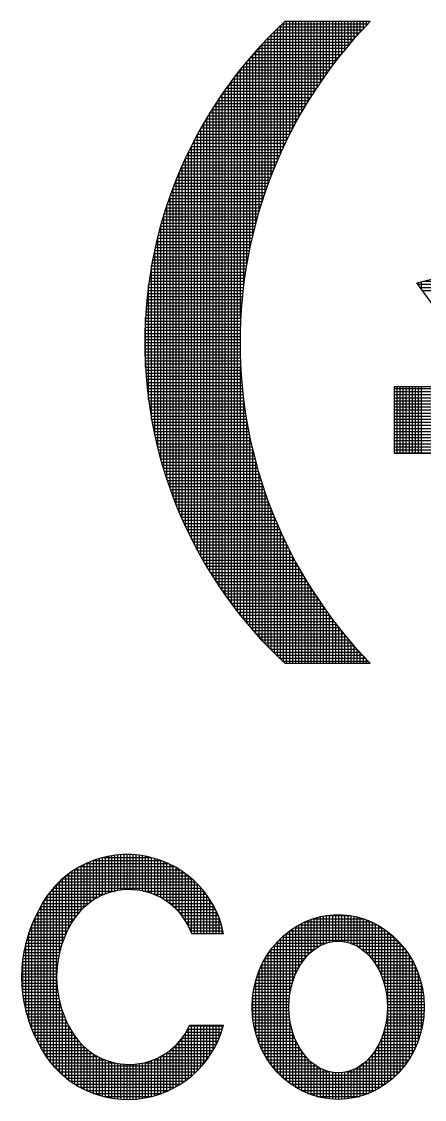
# Model space of a CAD drawing. Header units: inches. Extents: x 1009 to 1850, y 0 to 594.
# Drawn here: x 1742.8 to 1745.08, y 99.89 to 105.99 of the extents above; entities that cross this region are included whole.
import ezdxf

# ---------------------------------------------------------------- set-up
doc = ezdxf.new("R2010")
doc.units = ezdxf.units.IN
doc.header["$MEASUREMENT"] = 0
doc.layers.add('BG ÇÑ±¹Áö¿ª³\xad¹æ±â¼úÁÖ½ÄÈ¸»ç CI', color=7, linetype='Continuous')

msp = doc.modelspace()

# ---------------------------------------------------------------- linework, layer by layer
at = {"layer": 'BG ÇÑ±¹Áö¿ª³\xad¹æ±â¼úÁÖ½ÄÈ¸»ç CI', "color": 7, "linetype": 'Continuous', "lineweight": 25}
for p, q in [((1744.2617, 105.9649), (1744.7477, 105.9649)), ((1744.2698, 105.2475), (1744.2698, 105.9727)), ((1744.2799, 105.9823), (1744.7641, 105.9823)), ((1744.2872, 105.2854), (1744.2872, 105.9891)), ((1744.7763, 105.995), (1744.2934, 105.995)), ((1744.3045, 105.3218), (1744.3045, 105.995)), ((1744.3219, 105.3567), (1744.3219, 105.995)), ((1744.3393, 105.3905), (1744.3393, 105.995)), ((1744.3566, 105.423), (1744.3566, 105.995)), ((1744.374, 105.4545), (1744.374, 105.995)), ((1744.3913, 105.485), (1744.3913, 105.995)), ((1744.4087, 105.5146), (1744.4087, 105.995)), ((1744.4261, 105.5434), (1744.4261, 105.995)), ((1744.4434, 105.5713), (1744.4434, 105.995)), ((1744.4608, 105.5984), (1744.4608, 105.995)), ((1744.4782, 105.6249), (1744.4782, 105.995)), ((1744.4955, 105.6506), (1744.4955, 105.995)), ((1744.5129, 105.6758), (1744.5129, 105.995)), ((1744.5303, 105.7003), (1744.5303, 105.995)), ((1744.5476, 105.7242), (1744.5476, 105.995)), ((1744.565, 105.7476), (1744.565, 105.995)), ((1744.5824, 105.7704), (1744.5824, 105.995)), ((1744.5997, 105.7927), (1744.5997, 105.995)), ((1744.6171, 105.8146), (1744.6171, 105.995)), ((1744.6344, 105.8359), (1744.6344, 105.995)), ((1744.6518, 105.8569), (1744.6518, 105.995)), ((1744.6692, 105.8773), (1744.6692, 105.995)), ((1744.6865, 105.8974), (1744.6865, 105.995)), ((1744.7039, 105.9171), (1744.7039, 105.995)), ((1744.7213, 105.9363), (1744.7213, 105.995)), ((1744.7386, 105.9552), (1744.7386, 105.995)), ((1744.756, 105.9737), (1744.756, 105.995)), ((1744.7734, 105.9919), (1744.7734, 105.995)), ((1744.2003, 105.077), (1744.2003, 105.9037)), ((1744.2092, 105.9128), (1744.7001, 105.9128)), ((1744.2177, 105.123), (1744.2177, 105.9215)), ((1744.2263, 105.9302), (1744.7157, 105.9302)), ((1744.2351, 105.1665), (1744.2351, 105.9389)), ((1744.2438, 105.9476), (1744.7315, 105.9476)), ((1744.2524, 105.208), (1744.2524, 105.956)), ((1744.1439, 105.8434), (1744.6406, 105.8434)), ((1744.1482, 104.9196), (1744.1482, 105.8482)), ((1744.1597, 105.8607), (1744.6551, 105.8607)), ((1744.1656, 104.9759), (1744.1656, 105.8671)), ((1744.1759, 105.8781), (1744.6698, 105.8781)), ((1744.183, 105.0281), (1744.183, 105.8856)), ((1744.1924, 105.8955), (1744.6848, 105.8955)), ((1744.0961, 104.7133), (1744.0961, 105.7891)), ((1744.098, 105.7913), (1744.5986, 105.7913)), ((1744.113, 105.8086), (1744.6123, 105.8086)), ((1744.1135, 104.7903), (1744.1135, 105.8092)), ((1744.1283, 105.826), (1744.6263, 105.826)), ((1744.1309, 104.8583), (1744.1309, 105.8289)), ((1744.0407, 105.7218), (1744.5459, 105.7218)), ((1744.0441, 104.3117), (1744.0441, 105.726)), ((1744.0547, 105.7392), (1744.5587, 105.7392)), ((1744.0614, 104.5066), (1744.0614, 105.7475)), ((1744.0688, 105.7565), (1744.5718, 105.7565)), ((1744.0788, 104.6224), (1744.0788, 105.7685)), ((1744.0833, 105.7739), (1744.5851, 105.7739)), ((1743.992, 102.6963), (1743.992, 105.6584)), ((1744.0004, 105.6697), (1744.5087, 105.6697)), ((1744.0093, 102.6732), (1744.0093, 105.6814)), ((1744.0136, 105.6871), (1744.5209, 105.6871)), ((1744.0267, 102.6507), (1744.0267, 105.704)), ((1744.0271, 105.7045), (1744.5333, 105.7045)), ((1743.9501, 105.6003), (1744.462, 105.6003)), ((1743.9572, 102.7442), (1743.9572, 105.6105)), ((1743.9623, 105.6176), (1744.4734, 105.6176)), ((1743.9746, 102.72), (1743.9746, 105.6347)), ((1743.9748, 105.635), (1744.4849, 105.635)), ((1743.9875, 105.6524), (1744.4967, 105.6524)), ((1743.9032, 105.5308), (1744.4184, 105.5308)), ((1743.9051, 102.8209), (1743.9051, 105.5338)), ((1743.9146, 105.5482), (1744.429, 105.5482)), ((1743.9225, 102.7947), (1743.9225, 105.56)), ((1743.9262, 105.5655), (1744.4398, 105.5655)), ((1743.938, 105.5829), (1744.4508, 105.5829)), ((1743.9399, 102.7691), (1743.9399, 105.5856)), ((1743.8702, 105.4787), (1744.3877, 105.4787)), ((1743.8704, 102.8757), (1743.8704, 105.479)), ((1743.881, 105.4961), (1744.3978, 105.4961)), ((1743.8878, 102.8479), (1743.8878, 105.5068)), ((1743.892, 105.5134), (1744.408, 105.5134)), ((1743.829, 105.4093), (1744.3492, 105.4093)), ((1743.8357, 102.9339), (1743.8357, 105.4208)), ((1743.839, 105.4266), (1744.3586, 105.4266)), ((1743.8492, 105.444), (1744.3681, 105.444)), ((1743.853, 102.9043), (1743.853, 105.4504)), ((1743.8596, 105.4613), (1744.3778, 105.4613)), ((1743.8001, 105.3572), (1744.3221, 105.3572)), ((1743.801, 102.9959), (1743.801, 105.3588)), ((1743.8095, 105.3745), (1744.331, 105.3745)), ((1743.8183, 102.9644), (1743.8183, 105.3903)), ((1743.8192, 105.3919), (1744.34, 105.3919)), ((1743.764, 105.2877), (1744.2882, 105.2877)), ((1743.7662, 103.0625), (1743.7662, 105.2922)), ((1743.7727, 105.3051), (1744.2965, 105.3051)), ((1743.7817, 105.3224), (1744.3049, 105.3224)), ((1743.7836, 103.0286), (1743.7836, 105.3261)), ((1743.7908, 105.3398), (1744.3134, 105.3398)), ((1743.7387, 105.2356), (1744.2645, 105.2356)), ((1743.7469, 105.253), (1744.2722, 105.253)), ((1743.7489, 103.0977), (1743.7489, 105.257)), ((1743.7554, 105.2703), (1744.2802, 105.2703)), ((1743.7072, 105.1662), (1744.2349, 105.1662)), ((1743.7141, 103.1728), (1743.7141, 105.1819)), ((1743.7148, 105.1835), (1744.2421, 105.1835)), ((1743.7226, 105.2009), (1744.2494, 105.2009)), ((1743.7306, 105.2182), (1744.2569, 105.2182)), ((1743.7315, 103.1344), (1743.7315, 105.2203)), ((1743.6853, 105.1141), (1744.2143, 105.1141)), ((1743.6925, 105.1314), (1744.221, 105.1314)), ((1743.6968, 103.213), (1743.6968, 105.1417)), ((1743.6998, 105.1488), (1744.2279, 105.1488)), ((1743.6582, 105.0446), (1744.1887, 105.0446)), ((1743.662, 103.2999), (1743.662, 105.0548)), ((1743.6648, 105.062), (1744.1949, 105.062)), ((1743.6715, 105.0793), (1744.2012, 105.0793)), ((1743.6783, 105.0967), (1744.2077, 105.0967)), ((1743.6794, 103.2552), (1743.6794, 105.0994)), ((1743.6394, 104.9925), (1744.171, 104.9925)), ((1743.6447, 103.3473), (1743.6447, 105.0074)), ((1743.6456, 105.0099), (1744.1768, 105.0099)), ((1743.6518, 105.0272), (1744.1827, 105.0272)), ((1743.6164, 104.923), (1744.1493, 104.923)), ((1743.622, 104.9404), (1744.1545, 104.9404)), ((1743.6273, 103.398), (1743.6273, 104.9567)), ((1743.6277, 104.9578), (1744.1599, 104.9578)), ((1743.6335, 104.9751), (1744.1654, 104.9751)), ((1743.6007, 104.871), (1744.1343, 104.871)), ((1743.6058, 104.8883), (1744.1392, 104.8883)), ((1743.6099, 103.4526), (1743.6099, 104.9021)), ((1743.611, 104.9057), (1744.1442, 104.9057)), ((1743.5815, 104.8015), (1744.1162, 104.8015)), ((1743.5861, 104.8189), (1744.1206, 104.8189)), ((1743.5908, 104.8362), (1744.125, 104.8362)), ((1743.5926, 103.5122), (1743.5926, 104.8425)), ((1743.5957, 104.8536), (1744.1296, 104.8536)), ((1743.5686, 104.7494), (1744.104, 104.7494)), ((1743.5728, 104.7668), (1744.1079, 104.7668)), ((1743.5752, 103.5781), (1743.5752, 104.7766)), ((1743.5771, 104.7841), (1744.112, 104.7841)), ((1743.5532, 104.6799), (1744.0894, 104.6799)), ((1743.5569, 104.6973), (1744.0929, 104.6973)), ((1743.5578, 103.6528), (1743.5578, 104.7019)), ((1743.5606, 104.7147), (1744.0964, 104.7147)), ((1743.5646, 104.732), (1744.1001, 104.732)), ((1743.543, 104.6279), (1744.0797, 104.6279)), ((1743.5463, 104.6452), (1744.0828, 104.6452)), ((1743.5497, 104.6626), (1744.086, 104.6626)), ((1743.5312, 104.5584), (1744.0685, 104.5584)), ((1743.534, 104.5758), (1744.0711, 104.5758)), ((1743.5369, 104.5931), (1744.0739, 104.5931)), ((1743.5399, 104.6105), (1744.0767, 104.6105)), ((1743.5405, 103.7408), (1743.5405, 104.6139)), ((1743.5231, 103.8527), (1743.5231, 104.502)), ((1743.5237, 104.5063), (1744.0614, 104.5063)), ((1743.5261, 104.5237), (1744.0636, 104.5237)), ((1743.5286, 104.541), (1744.066, 104.541)), ((1745.2554, 104.219), (1745.0419, 104.5149)), ((1745.0482, 104.5063), (1746.0988, 104.5063)), ((1745.0512, 104.5021), (1745.0512, 104.517)), ((1745.0686, 104.478), (1745.0686, 104.521)), ((1745.08, 104.5237), (1746.1289, 104.5237)), ((1743.5154, 104.4368), (1744.0535, 104.4368)), ((1743.5173, 104.4542), (1744.0553, 104.4542)), ((1743.5193, 104.4716), (1744.0572, 104.4716)), ((1743.5214, 104.4889), (1744.0592, 104.4889)), ((1745.0607, 104.4889), (1746.0677, 104.4889)), ((1745.0732, 104.4716), (1746.0355, 104.4716)), ((1743.5105, 104.3847), (1744.0488, 104.3847)), ((1743.512, 104.4021), (1744.0503, 104.4021)), ((1743.5136, 104.4195), (1744.0518, 104.4195)), ((1743.5056, 104.3153), (1744.0442, 104.3153)), ((1743.5058, 104.0372), (1743.5058, 104.3174)), ((1743.5067, 104.3327), (1744.0452, 104.3327)), ((1743.5078, 104.35), (1744.0463, 104.35)), ((1743.5091, 104.3674), (1744.0475, 104.3674)), ((1743.5033, 104.2632), (1744.042, 104.2632)), ((1743.5039, 104.2806), (1744.0426, 104.2806)), ((1743.5047, 104.2979), (1744.0434, 104.2979)), ((1743.5019, 104.1937), (1744.0406, 104.1937)), ((1743.502, 104.2111), (1744.0408, 104.2111)), ((1743.5023, 104.2285), (1744.0411, 104.2285)), ((1743.5027, 104.2458), (1744.0415, 104.2458)), ((1743.5018, 104.1764), (1744.0406, 104.1764)), ((1743.5019, 104.159), (1744.0407, 104.159)), ((1743.5021, 104.1416), (1744.0408, 104.1416)), ((1743.5024, 104.1243), (1744.0411, 104.1243)), ((1743.5028, 104.1069), (1744.0415, 104.1069)), ((1743.5034, 104.0896), (1744.0421, 104.0896)), ((1743.504, 104.0722), (1744.0427, 104.0722)), ((1743.5048, 104.0548), (1744.0435, 104.0548)), ((1743.5057, 104.0375), (1744.0443, 104.0375)), ((1743.5068, 104.0201), (1744.0453, 104.0201)), ((1744.0441, 102.6287), (1744.0441, 104.043)), ((1743.5079, 104.0027), (1744.0464, 104.0027)), ((1743.5092, 103.9854), (1744.0477, 103.9854)), ((1743.5106, 103.968), (1744.049, 103.968)), ((1743.5122, 103.9506), (1744.0505, 103.9506)), ((1743.5138, 103.9333), (1744.052, 103.9333)), ((1743.5156, 103.9159), (1744.0537, 103.9159)), ((1743.5175, 103.8985), (1744.0555, 103.8985)), ((1748.2118, 103.9259), (1744.9129, 103.9259)), ((1744.9129, 103.9259), (1744.9129, 103.5503)), ((1744.9129, 103.9159), (1748.2118, 103.9159)), ((1744.9129, 103.8985), (1748.2118, 103.8985)), ((1744.9296, 103.5503), (1744.9296, 103.9259)), ((1744.947, 103.5503), (1744.947, 103.9259)), ((1744.9644, 103.5503), (1744.9644, 103.9259)), ((1744.9817, 103.5503), (1744.9817, 103.9259)), ((1744.9991, 103.5503), (1744.9991, 103.9259)), ((1745.0165, 103.5503), (1745.0165, 103.9259)), ((1745.0338, 103.5503), (1745.0338, 103.9259)), ((1745.0512, 103.5503), (1745.0512, 103.9259)), ((1745.0686, 103.5503), (1745.0686, 103.9259)), ((1743.5195, 103.8812), (1744.0574, 103.8812)), ((1743.5217, 103.8638), (1744.0595, 103.8638)), ((1743.5239, 103.8465), (1744.0616, 103.8465)), ((1743.5263, 103.8291), (1744.0639, 103.8291)), ((1744.0614, 102.6072), (1744.0614, 103.8481)), ((1744.9129, 103.8812), (1748.2118, 103.8812)), ((1744.9129, 103.8638), (1748.2118, 103.8638)), ((1744.9129, 103.8465), (1748.2118, 103.8465)), ((1744.9129, 103.8291), (1748.2118, 103.8291)), ((1743.5289, 103.8117), (1744.0663, 103.8117)), ((1743.5315, 103.7944), (1744.0688, 103.7944)), ((1743.5343, 103.777), (1744.0714, 103.777)), ((1743.5372, 103.7596), (1744.0742, 103.7596)), ((1744.9129, 103.8117), (1748.2118, 103.8117)), ((1744.9129, 103.7944), (1748.2118, 103.7944)), ((1744.9129, 103.777), (1748.2118, 103.777)), ((1744.9129, 103.7596), (1748.2118, 103.7596)), ((1743.5402, 103.7423), (1744.0771, 103.7423)), ((1743.5434, 103.7249), (1744.0801, 103.7249)), ((1743.5467, 103.7075), (1744.0832, 103.7075)), ((1744.0788, 102.5862), (1744.0788, 103.7323)), ((1744.9129, 103.7423), (1748.2118, 103.7423)), ((1744.9129, 103.7249), (1748.2118, 103.7249)), ((1744.9129, 103.7075), (1748.2118, 103.7075)), ((1743.5501, 103.6902), (1744.0864, 103.6902)), ((1743.5536, 103.6728), (1744.0898, 103.6728)), ((1743.5573, 103.6554), (1744.0932, 103.6554)), ((1743.5611, 103.6381), (1744.0968, 103.6381)), ((1744.0961, 102.5656), (1744.0961, 103.6414)), ((1744.9129, 103.6902), (1748.2118, 103.6902)), ((1744.9129, 103.6728), (1748.2118, 103.6728)), ((1744.9129, 103.6554), (1748.2118, 103.6554)), ((1744.9129, 103.6381), (1748.2118, 103.6381)), ((1743.565, 103.6207), (1744.1006, 103.6207)), ((1743.5691, 103.6033), (1744.1044, 103.6033)), ((1743.5733, 103.586), (1744.1084, 103.586)), ((1744.9129, 103.6207), (1748.2118, 103.6207)), ((1744.9129, 103.6033), (1748.2118, 103.6033)), ((1744.9129, 103.586), (1748.2118, 103.586)), ((1743.5776, 103.5686), (1744.1125, 103.5686)), ((1743.582, 103.5513), (1744.1167, 103.5513)), ((1743.5866, 103.5339), (1744.1211, 103.5339)), ((1743.5914, 103.5165), (1744.1255, 103.5165)), ((1744.1135, 102.5455), (1744.1135, 103.5644)), ((1744.9129, 103.5686), (1748.2118, 103.5686)), ((1744.9129, 103.5513), (1748.2118, 103.5513)), ((1744.9129, 103.5503), (1746.2404, 103.5503)), ((1743.5962, 103.4992), (1744.1301, 103.4992)), ((1743.6012, 103.4818), (1744.1349, 103.4818)), ((1743.6064, 103.4644), (1744.1397, 103.4644)), ((1744.1309, 102.5258), (1744.1309, 103.4964)), ((1743.6116, 103.4471), (1744.1447, 103.4471)), ((1743.6171, 103.4297), (1744.1498, 103.4297)), ((1743.6226, 103.4123), (1744.1551, 103.4123)), ((1743.6283, 103.395), (1744.1605, 103.395)), ((1744.1482, 102.5065), (1744.1482, 103.4351)), ((1743.6341, 103.3776), (1744.166, 103.3776)), ((1743.6401, 103.3602), (1744.1716, 103.3602)), ((1743.6462, 103.3429), (1744.1774, 103.3429)), ((1744.1656, 102.4876), (1744.1656, 103.3788)), ((1743.6525, 103.3255), (1744.1833, 103.3255)), ((1743.6589, 103.3082), (1744.1894, 103.3082)), ((1743.6655, 103.2908), (1744.1956, 103.2908)), ((1743.6722, 103.2734), (1744.2019, 103.2734)), ((1744.183, 102.4691), (1744.183, 103.3266)), ((1744.2003, 102.451), (1744.2003, 103.2777)), ((1743.6791, 103.2561), (1744.2084, 103.2561)), ((1743.6861, 103.2387), (1744.215, 103.2387)), ((1743.6933, 103.2213), (1744.2218, 103.2213)), ((1744.2177, 102.4332), (1744.2177, 103.2317)), ((1743.7006, 103.204), (1744.2287, 103.204)), ((1743.7081, 103.1866), (1744.2357, 103.1866)), ((1743.7157, 103.1692), (1744.2429, 103.1692)), ((1743.7235, 103.1519), (1744.2502, 103.1519)), ((1744.2351, 102.4158), (1744.2351, 103.1882)), ((1743.7315, 103.1345), (1744.2577, 103.1345)), ((1743.7396, 103.1171), (1744.2653, 103.1171)), ((1743.7479, 103.0998), (1744.2731, 103.0998)), ((1744.2524, 102.3987), (1744.2524, 103.1467)), ((1744.2698, 102.382), (1744.2698, 103.1072)), ((1743.7563, 103.0824), (1744.2811, 103.0824)), ((1743.7649, 103.065), (1744.2891, 103.065)), ((1743.7737, 103.0477), (1744.2974, 103.0477)), ((1743.7827, 103.0303), (1744.3058, 103.0303)), ((1744.2872, 102.3656), (1744.2872, 103.0693)), ((1744.3045, 102.3597), (1744.3045, 103.0329)), ((1743.7918, 103.013), (1744.3144, 103.013)), ((1743.8011, 102.9956), (1744.3231, 102.9956)), ((1743.8106, 102.9782), (1744.332, 102.9782)), ((1744.3219, 102.3597), (1744.3219, 102.998)), ((1743.8203, 102.9609), (1744.341, 102.9609)), ((1743.8301, 102.9435), (1744.3502, 102.9435)), ((1743.8402, 102.9261), (1744.3596, 102.9261)), ((1743.8504, 102.9088), (1744.3692, 102.9088)), ((1744.3393, 102.3597), (1744.3393, 102.9642)), ((1744.3566, 102.3597), (1744.3566, 102.9317)), ((1743.8608, 102.8914), (1744.3789, 102.8914)), ((1743.8714, 102.874), (1744.3888, 102.874)), ((1743.8822, 102.8567), (1744.3989, 102.8567)), ((1744.374, 102.3597), (1744.374, 102.9002)), ((1744.3913, 102.3597), (1744.3913, 102.8697)), ((1743.8932, 102.8393), (1744.4092, 102.8393)), ((1743.9045, 102.8219), (1744.4196, 102.8219)), ((1743.9159, 102.8046), (1744.4302, 102.8046)), ((1743.9275, 102.7872), (1744.441, 102.7872)), ((1744.4087, 102.3597), (1744.4087, 102.8401)), ((1744.4261, 102.3597), (1744.4261, 102.8113)), ((1744.4434, 102.3597), (1744.4434, 102.7834)), ((1743.9394, 102.7699), (1744.452, 102.7699)), ((1743.9514, 102.7525), (1744.4632, 102.7525)), ((1743.9637, 102.7351), (1744.4746, 102.7351)), ((1744.4608, 102.3597), (1744.4608, 102.7563)), ((1744.4782, 102.3597), (1744.4782, 102.7298)), ((1743.9762, 102.7178), (1744.4862, 102.7178)), ((1743.9889, 102.7004), (1744.498, 102.7004)), ((1744.0019, 102.683), (1744.51, 102.683)), ((1744.0151, 102.6657), (1744.5222, 102.6657)), ((1744.4955, 102.3597), (1744.4955, 102.704)), ((1744.5129, 102.3597), (1744.5129, 102.6789)), ((1744.0286, 102.6483), (1744.5347, 102.6483)), ((1744.0423, 102.6309), (1744.5473, 102.6309)), ((1744.0562, 102.6136), (1744.5602, 102.6136)), ((1744.5303, 102.3597), (1744.5303, 102.6544)), ((1744.5476, 102.3597), (1744.5476, 102.6305)), ((1744.565, 102.3597), (1744.565, 102.6071)), ((1744.0704, 102.5962), (1744.5732, 102.5962)), ((1744.0849, 102.5788), (1744.5866, 102.5788)), ((1744.0997, 102.5615), (1744.6001, 102.5615)), ((1744.1147, 102.5441), (1744.6139, 102.5441)), ((1744.5824, 102.3597), (1744.5824, 102.5843)), ((1744.5997, 102.3597), (1744.5997, 102.562)), ((1744.6171, 102.3597), (1744.6171, 102.5401)), ((1744.13, 102.5267), (1744.6279, 102.5267)), ((1744.1456, 102.5094), (1744.6422, 102.5094)), ((1744.1615, 102.492), (1744.6567, 102.492)), ((1744.6344, 102.3597), (1744.6344, 102.5188)), ((1744.6518, 102.3597), (1744.6518, 102.4978)), ((1744.6692, 102.3597), (1744.6692, 102.4774)), ((1744.1777, 102.4747), (1744.6715, 102.4747)), ((1744.1943, 102.4573), (1744.6865, 102.4573)), ((1744.2111, 102.4399), (1744.7019, 102.4399)), ((1744.2283, 102.4226), (1744.7175, 102.4226)), ((1744.6865, 102.3597), (1744.6865, 102.4573)), ((1744.7039, 102.3597), (1744.7039, 102.4376)), ((1744.7213, 102.3597), (1744.7213, 102.4184)), ((1744.2458, 102.4052), (1744.7333, 102.4052)), ((1744.2637, 102.3878), (1744.7495, 102.3878)), ((1744.2819, 102.3705), (1744.766, 102.3705)), ((1744.2934, 102.3597), (1744.7763, 102.3597)), ((1744.7386, 102.3597), (1744.7386, 102.3995)), ((1744.756, 102.3597), (1744.756, 102.3809)), ((1744.7734, 102.3597), (1744.7734, 102.3628)), ((1743.2627, 101.0451), (1743.2627, 101.2576)), ((1743.2689, 101.2591), (1743.5359, 101.2591)), ((1743.28, 101.0522), (1743.28, 101.2618)), ((1743.2974, 101.0583), (1743.2974, 101.2654)), ((1743.3147, 101.0635), (1743.3147, 101.2685)), ((1743.3321, 101.0678), (1743.3321, 101.2709)), ((1743.3495, 101.0712), (1743.3495, 101.2729)), ((1743.3668, 101.0738), (1743.3668, 101.2743)), ((1743.3842, 101.0755), (1743.3842, 101.2751)), ((1743.4016, 101.0765), (1743.4016, 101.2754)), ((1743.4189, 101.0766), (1743.4189, 101.2752)), ((1743.4363, 101.076), (1743.4363, 101.2744)), ((1743.4537, 101.0745), (1743.4537, 101.273)), ((1743.471, 101.0722), (1743.471, 101.2712)), ((1743.4884, 101.0691), (1743.4884, 101.2687)), ((1743.5058, 101.0652), (1743.5058, 101.2657)), ((1743.5231, 101.0603), (1743.5231, 101.2621)), ((1743.5405, 101.0546), (1743.5405, 101.258)), ((1743.1237, 100.9402), (1743.1237, 101.2005)), ((1743.1353, 101.207), (1743.6694, 101.207)), ((1743.1411, 100.9598), (1743.1411, 101.2102)), ((1743.1585, 100.9769), (1743.1585, 101.219)), ((1743.1698, 101.2244), (1743.635, 101.2244)), ((1743.1758, 100.992), (1743.1758, 101.2271)), ((1743.1932, 101.0053), (1743.1932, 101.2345)), ((1743.2106, 101.0172), (1743.2106, 101.2413)), ((1743.212, 101.2418), (1743.5928, 101.2418)), ((1743.2279, 101.0277), (1743.2279, 101.2473)), ((1743.2453, 101.0369), (1743.2453, 101.2527)), ((1743.5578, 101.0478), (1743.5578, 101.2532)), ((1743.5752, 101.0401), (1743.5752, 101.2479)), ((1743.5926, 101.0312), (1743.5926, 101.2419)), ((1743.6099, 101.0212), (1743.6099, 101.2352)), ((1743.6273, 101.0099), (1743.6273, 101.2279)), ((1743.6447, 100.9971), (1743.6447, 101.2198)), ((1743.662, 100.9827), (1743.662, 101.211)), ((1743.6794, 100.9663), (1743.6794, 101.2015)), ((1743.0361, 101.1376), (1743.7687, 101.1376)), ((1743.0369, 100.7792), (1743.0369, 101.1383)), ((1743.0543, 100.8223), (1743.0543, 101.1529)), ((1743.0569, 101.155), (1743.7479, 101.155)), ((1743.0716, 100.8577), (1743.0716, 101.1663)), ((1743.08, 101.1723), (1743.7248, 101.1723)), ((1743.089, 100.8904), (1743.089, 101.1786)), ((1743.1058, 101.1897), (1743.6989, 101.1897)), ((1743.1064, 100.9174), (1743.1064, 101.19)), ((1743.6968, 100.9477), (1743.6968, 101.1911)), ((1743.7141, 100.9262), (1743.7141, 101.1798)), ((1743.7315, 100.9009), (1743.7315, 101.1675)), ((1743.7489, 100.8702), (1743.7489, 101.1542)), ((1743.7662, 100.8301), (1743.7662, 101.1398)), ((1742.984, 101.0855), (1743.8208, 101.0855)), ((1742.9848, 100.0776), (1742.9848, 101.0864)), ((1742.9999, 101.1029), (1743.8049, 101.1029)), ((1743.0022, 100.0587), (1743.0022, 101.1053)), ((1743.0171, 101.1202), (1743.7876, 101.1202)), ((1743.0195, 100.7213), (1743.0195, 101.1225)), ((1743.7836, 100.8266), (1743.7836, 101.1241)), ((1743.801, 100.8266), (1743.801, 101.107)), ((1743.8183, 100.8266), (1743.8183, 101.0883)), ((1742.9322, 101.016), (1743.2088, 101.016)), ((1742.9327, 100.1469), (1742.9327, 101.0168)), ((1742.9436, 101.0334), (1743.2384, 101.0334)), ((1742.9501, 100.1212), (1742.9501, 101.0426)), ((1742.956, 101.0508), (1743.2763, 101.0508)), ((1742.9675, 100.0983), (1742.9675, 101.0656)), ((1742.9694, 101.0681), (1743.3337, 101.0681)), ((1743.4932, 101.0681), (1743.8353, 101.0681)), ((1743.5506, 101.0508), (1743.8488, 101.0508)), ((1743.5885, 101.0334), (1743.8611, 101.0334)), ((1743.6181, 101.016), (1743.8725, 101.016)), ((1743.8357, 100.8266), (1743.8357, 101.0677)), ((1743.853, 100.8266), (1743.853, 101.0449)), ((1743.8704, 100.8266), (1743.8704, 101.0194)), ((1742.898, 100.21), (1742.898, 100.9531)), ((1742.9032, 100.9639), (1743.1451, 100.9639)), ((1742.9121, 100.9813), (1743.1633, 100.9813)), ((1742.9154, 100.176), (1742.9154, 100.9874)), ((1742.9217, 100.9987), (1743.1843, 100.9987)), ((1743.6426, 100.9987), (1743.8831, 100.9987)), ((1743.6636, 100.9813), (1743.8927, 100.9813)), ((1743.6818, 100.9639), (1743.9016, 100.9639)), ((1743.8878, 100.8266), (1743.8878, 100.9904)), ((1743.9051, 100.8266), (1743.9051, 100.9566)), ((1742.8696, 100.8945), (1743.0914, 100.8945)), ((1742.8774, 100.9119), (1743.1025, 100.9119)), ((1742.8806, 100.2443), (1742.8806, 100.9188)), ((1742.8857, 100.9292), (1743.115, 100.9292)), ((1742.8945, 100.9466), (1743.1291, 100.9466)), ((1743.6977, 100.9466), (1743.9097, 100.9466)), ((1743.7118, 100.9292), (1743.9172, 100.9292)), ((1743.7244, 100.9119), (1743.9239, 100.9119)), ((1743.7355, 100.8945), (1743.93, 100.8945)), ((1743.9225, 100.8266), (1743.9225, 100.9156)), ((1744.4085, 100.8945), (1744.7839, 100.8945)), ((1744.4087, 100.6878), (1744.4087, 100.8946)), ((1744.4261, 100.7073), (1744.4261, 100.902)), ((1744.4434, 100.7238), (1744.4434, 100.9086)), ((1744.453, 100.9119), (1744.7393, 100.9119)), ((1744.4608, 100.7378), (1744.4608, 100.9144)), ((1744.4782, 100.7497), (1744.4782, 100.9194)), ((1744.4955, 100.7596), (1744.4955, 100.9237)), ((1744.5129, 100.7678), (1744.5129, 100.9273)), ((1744.5239, 100.9292), (1744.6685, 100.9292)), ((1744.5303, 100.7742), (1744.5303, 100.9302)), ((1744.5476, 100.7791), (1744.5476, 100.9324)), ((1744.565, 100.7825), (1744.565, 100.934)), ((1744.5824, 100.7844), (1744.5824, 100.9348)), ((1744.5997, 100.7848), (1744.5997, 100.935)), ((1744.6171, 100.7838), (1744.6171, 100.9345)), ((1744.6344, 100.7813), (1744.6344, 100.9334)), ((1744.6518, 100.7773), (1744.6518, 100.9316)), ((1744.6692, 100.7718), (1744.6692, 100.9291)), ((1744.6865, 100.7646), (1744.6865, 100.9259)), ((1744.7039, 100.7558), (1744.7039, 100.922)), ((1744.7213, 100.7451), (1744.7213, 100.9174)), ((1744.7386, 100.7324), (1744.7386, 100.9121)), ((1744.756, 100.7173), (1744.756, 100.906)), ((1744.7734, 100.6997), (1744.7734, 100.8991)), ((1744.7907, 100.6788), (1744.7907, 100.8913)), ((1742.8459, 100.3301), (1742.8459, 100.8331)), ((1742.8491, 100.8424), (1743.0638, 100.8424)), ((1742.8555, 100.8598), (1743.0727, 100.8598)), ((1742.8623, 100.8771), (1743.0816, 100.8771)), ((1742.8633, 100.2836), (1742.8633, 100.8795)), ((1743.7453, 100.8771), (1743.9354, 100.8771)), ((1743.7539, 100.8598), (1743.9402, 100.8598)), ((1743.7615, 100.8424), (1743.9445, 100.8424)), ((1743.9399, 100.8266), (1743.9399, 100.8612)), ((1744.3045, 99.9924), (1744.3045, 100.8305)), ((1744.3199, 100.8424), (1744.8724, 100.8424)), ((1744.3219, 100.4781), (1744.3219, 100.8439)), ((1744.3393, 100.5563), (1744.3393, 100.8561)), ((1744.3449, 100.8598), (1744.8475, 100.8598)), ((1744.3566, 100.6024), (1744.3566, 100.8671)), ((1744.3738, 100.8771), (1744.8185, 100.8771)), ((1744.374, 100.6369), (1744.374, 100.8772)), ((1744.3913, 100.6647), (1744.3913, 100.8864)), ((1744.8081, 100.654), (1744.8081, 100.8827)), ((1744.8255, 100.6238), (1744.8255, 100.8732)), ((1744.8428, 100.5854), (1744.8428, 100.8627)), ((1744.8602, 100.5312), (1744.8602, 100.8512)), ((1744.8775, 99.9844), (1744.8775, 100.8386)), ((1742.8282, 100.7729), (1743.0347, 100.7729)), ((1742.8285, 100.3889), (1742.8285, 100.7742)), ((1742.8328, 100.7903), (1743.041, 100.7903)), ((1742.8378, 100.8077), (1743.0479, 100.8077)), ((1742.8432, 100.825), (1743.0555, 100.825)), ((1743.9478, 100.8266), (1743.7675, 100.8266)), ((1744.2442, 100.7729), (1744.5264, 100.7729)), ((1744.2524, 100.041), (1744.2524, 100.7819)), ((1744.2604, 100.7903), (1744.9319, 100.7903)), ((1744.2698, 100.0232), (1744.2698, 100.7997)), ((1744.2782, 100.8077), (1744.9142, 100.8077)), ((1744.2872, 100.0071), (1744.2872, 100.8158)), ((1744.2979, 100.825), (1744.8945, 100.825)), ((1744.6659, 100.7729), (1744.9481, 100.7729)), ((1744.8949, 99.9982), (1744.8949, 100.8247)), ((1744.9123, 100.0135), (1744.9123, 100.8094)), ((1744.9296, 100.0303), (1744.9296, 100.7926)), ((1744.947, 100.0488), (1744.947, 100.7741)), ((1742.817, 100.7208), (1743.0194, 100.7208)), ((1742.8203, 100.7382), (1743.0239, 100.7382)), ((1742.8241, 100.7556), (1743.029, 100.7556)), ((1744.2003, 100.1071), (1744.2003, 100.7158)), ((1744.2037, 100.7208), (1744.4401, 100.7208)), ((1744.2161, 100.7382), (1744.4613, 100.7382)), ((1744.2177, 100.0825), (1744.2177, 100.7404)), ((1744.2295, 100.7556), (1744.488, 100.7556)), ((1744.2351, 100.0606), (1744.2351, 100.7623)), ((1744.7043, 100.7556), (1744.9628, 100.7556)), ((1744.731, 100.7382), (1744.9763, 100.7382)), ((1744.7522, 100.7208), (1744.9886, 100.7208)), ((1744.9644, 100.0693), (1744.9644, 100.7536)), ((1744.9817, 100.0922), (1744.9817, 100.7307)), ((1742.8077, 100.6514), (1743.0068, 100.6514)), ((1742.8094, 100.6687), (1743.0092, 100.6687)), ((1742.8112, 100.4798), (1742.8112, 100.6833)), ((1742.8115, 100.6861), (1743.0121, 100.6861)), ((1742.8141, 100.7035), (1743.0155, 100.7035)), ((1744.1638, 100.6514), (1744.3826, 100.6514)), ((1744.1656, 100.1678), (1744.1656, 100.6551)), ((1744.1725, 100.6687), (1744.3942, 100.6687)), ((1744.182, 100.6861), (1744.4073, 100.6861)), ((1744.183, 100.1351), (1744.183, 100.6878)), ((1744.1924, 100.7035), (1744.4225, 100.7035)), ((1744.7699, 100.7035), (1744.9999, 100.7035)), ((1744.785, 100.6861), (1745.0103, 100.6861)), ((1744.7982, 100.6687), (1745.0198, 100.6687)), ((1744.8097, 100.6514), (1745.0285, 100.6514)), ((1744.9991, 100.1181), (1744.9991, 100.7048)), ((1745.0165, 100.1478), (1745.0165, 100.6751)), ((1742.8048, 100.5993), (1743.0029, 100.5993)), ((1742.8053, 100.6167), (1743.0037, 100.6167)), ((1742.8063, 100.634), (1743.005, 100.634)), ((1744.1421, 100.5993), (1744.3553, 100.5993)), ((1744.1482, 100.2072), (1744.1482, 100.6157)), ((1744.1486, 100.6167), (1744.3633, 100.6167)), ((1744.1558, 100.634), (1744.3724, 100.634)), ((1744.82, 100.634), (1745.0365, 100.634)), ((1744.829, 100.6167), (1745.0437, 100.6167)), ((1744.8371, 100.5993), (1745.0502, 100.5993)), ((1745.0338, 100.1829), (1745.0338, 100.64)), ((1745.0512, 100.2263), (1745.0512, 100.5966)), ((1742.8046, 100.5819), (1743.0027, 100.5819)), ((1742.8047, 100.5646), (1743.0029, 100.5646)), ((1742.8053, 100.5472), (1743.0037, 100.5472)), ((1742.8063, 100.5298), (1743.005, 100.5298)), ((1744.1223, 100.5298), (1744.3318, 100.5298)), ((1744.1263, 100.5472), (1744.3365, 100.5472)), ((1744.1309, 100.2587), (1744.1309, 100.5642)), ((1744.131, 100.5646), (1744.3419, 100.5646)), ((1744.1362, 100.5819), (1744.3482, 100.5819)), ((1744.8442, 100.5819), (1745.0561, 100.5819)), ((1744.8504, 100.5646), (1745.0614, 100.5646)), ((1744.8558, 100.5472), (1745.066, 100.5472)), ((1744.8605, 100.5298), (1745.07, 100.5298)), ((1745.0686, 100.2864), (1745.0686, 100.5365)), ((1742.8076, 100.5125), (1743.0068, 100.5125)), ((1742.8093, 100.4951), (1743.0091, 100.4951)), ((1742.8114, 100.4777), (1743.0119, 100.4777)), ((1744.1135, 100.3461), (1744.1135, 100.4769)), ((1744.1136, 100.4777), (1744.3218, 100.4777)), ((1744.116, 100.4951), (1744.3245, 100.4951)), ((1744.1188, 100.5125), (1744.3278, 100.5125)), ((1744.8645, 100.5125), (1745.0735, 100.5125)), ((1744.8678, 100.4951), (1745.0764, 100.4951)), ((1744.8705, 100.4777), (1745.0787, 100.4777)), ((1742.814, 100.4604), (1743.0153, 100.4604)), ((1742.8169, 100.443), (1743.0192, 100.443)), ((1742.8202, 100.4256), (1743.0237, 100.4256)), ((1742.8239, 100.4083), (1743.0288, 100.4083)), ((1743.0195, 100.0415), (1743.0195, 100.4418)), ((1744.1097, 100.4083), (1744.3174, 100.4083)), ((1744.1099, 100.4256), (1744.3176, 100.4256)), ((1744.1106, 100.443), (1744.3184, 100.443)), ((1744.1118, 100.4604), (1744.3198, 100.4604)), ((1744.8725, 100.4604), (1745.0805, 100.4604)), ((1744.8739, 100.443), (1745.0817, 100.443)), ((1744.8747, 100.4256), (1745.0824, 100.4256)), ((1744.8749, 100.4083), (1745.0826, 100.4083)), ((1742.828, 100.3909), (1743.0345, 100.3909)), ((1742.8326, 100.3736), (1743.0407, 100.3736)), ((1742.8376, 100.3562), (1743.0476, 100.3562)), ((1743.0369, 100.0257), (1743.0369, 100.3839)), ((1743.0543, 100.0112), (1743.0543, 100.3408)), ((1744.1101, 100.3909), (1744.3178, 100.3909)), ((1744.111, 100.3736), (1744.3188, 100.3736)), ((1744.1124, 100.3562), (1744.3205, 100.3562)), ((1744.3219, 99.979), (1744.3219, 100.3448)), ((1744.8718, 100.3562), (1745.0799, 100.3562)), ((1744.8735, 100.3736), (1745.0814, 100.3736)), ((1744.8745, 100.3909), (1745.0823, 100.3909)), ((1742.843, 100.3388), (1743.0552, 100.3388)), ((1742.8489, 100.3215), (1743.0634, 100.3215)), ((1742.8552, 100.3041), (1743.0723, 100.3041)), ((1742.862, 100.2867), (1743.0812, 100.2867)), ((1743.0716, 99.9978), (1743.0716, 100.3054)), ((1743.7457, 100.2867), (1743.9407, 100.2867)), ((1743.7489, 100.0062), (1743.7489, 100.2929)), ((1743.7543, 100.3041), (1743.9456, 100.3041)), ((1743.756, 100.3079), (1743.9466, 100.3079)), ((1743.7662, 100.0203), (1743.7662, 100.3079)), ((1743.7836, 100.0356), (1743.7836, 100.3079)), ((1743.801, 100.0523), (1743.801, 100.3079)), ((1743.8183, 100.0705), (1743.8183, 100.3079)), ((1743.8357, 100.0905), (1743.8357, 100.3079)), ((1743.853, 100.1126), (1743.853, 100.3079)), ((1743.8704, 100.1372), (1743.8704, 100.3079)), ((1743.8878, 100.165), (1743.8878, 100.3079)), ((1743.9051, 100.197), (1743.9051, 100.3079)), ((1743.9225, 100.2353), (1743.9225, 100.3079)), ((1743.9399, 100.2839), (1743.9399, 100.3079)), ((1744.1144, 100.3388), (1744.3227, 100.3388)), ((1744.1169, 100.3215), (1744.3256, 100.3215)), ((1744.12, 100.3041), (1744.3292, 100.3041)), ((1744.1237, 100.2867), (1744.3334, 100.2867)), ((1744.8589, 100.2867), (1745.0686, 100.2867)), ((1744.8602, 99.9717), (1744.8602, 100.2917)), ((1744.8631, 100.3041), (1745.0723, 100.3041)), ((1744.8667, 100.3215), (1745.0754, 100.3215)), ((1744.8696, 100.3388), (1745.0779, 100.3388)), ((1742.8693, 100.2694), (1743.091, 100.2694)), ((1742.877, 100.252), (1743.102, 100.252)), ((1742.8853, 100.2346), (1743.1145, 100.2346)), ((1743.089, 99.9854), (1743.089, 100.2727)), ((1743.1064, 99.974), (1743.1064, 100.2457)), ((1743.1237, 99.9635), (1743.1237, 100.2229)), ((1743.7124, 100.2346), (1743.9222, 100.2346)), ((1743.7141, 99.9812), (1743.7141, 100.2369)), ((1743.7249, 100.252), (1743.9291, 100.252)), ((1743.7315, 99.9932), (1743.7315, 100.2622)), ((1743.7359, 100.2694), (1743.9352, 100.2694)), ((1744.128, 100.2694), (1744.3384, 100.2694)), ((1744.1328, 100.252), (1744.3441, 100.252)), ((1744.1383, 100.2346), (1744.3507, 100.2346)), ((1744.3393, 99.9668), (1744.3393, 100.2666)), ((1744.3566, 99.9558), (1744.3566, 100.2205)), ((1744.8417, 100.2346), (1745.054, 100.2346)), ((1744.8428, 99.9602), (1744.8428, 100.2375)), ((1744.8482, 100.252), (1745.0595, 100.252)), ((1744.8539, 100.2694), (1745.0644, 100.2694)), ((1742.8941, 100.2173), (1743.1285, 100.2173)), ((1742.9029, 100.1999), (1743.1444, 100.1999)), ((1742.9118, 100.1825), (1743.1625, 100.1825)), ((1742.9215, 100.1652), (1743.1833, 100.1652)), ((1743.1411, 99.9539), (1743.1411, 100.2033)), ((1743.1585, 99.945), (1743.1585, 100.1862)), ((1743.1758, 99.9368), (1743.1758, 100.1711)), ((1743.1932, 99.9294), (1743.1932, 100.1578)), ((1743.6436, 100.1652), (1743.8879, 100.1652)), ((1743.6447, 99.9419), (1743.6447, 100.166)), ((1743.662, 99.9505), (1743.662, 100.1804)), ((1743.6644, 100.1825), (1743.8976, 100.1825)), ((1743.6794, 99.9599), (1743.6794, 100.1968)), ((1743.6825, 100.1999), (1743.9066, 100.1999)), ((1743.6968, 99.9701), (1743.6968, 100.2154)), ((1743.6984, 100.2173), (1743.9148, 100.2173)), ((1744.1444, 100.2173), (1744.3581, 100.2173)), ((1744.1512, 100.1999), (1744.3665, 100.1999)), ((1744.1587, 100.1825), (1744.3759, 100.1825)), ((1744.1669, 100.1652), (1744.3867, 100.1652)), ((1744.374, 99.9457), (1744.374, 100.186)), ((1744.3913, 99.9365), (1744.3913, 100.1582)), ((1744.8057, 100.1652), (1745.0255, 100.1652)), ((1744.8081, 99.9402), (1744.8081, 100.1689)), ((1744.8164, 100.1825), (1745.0337, 100.1825)), ((1744.8255, 99.9497), (1744.8255, 100.1991)), ((1744.8259, 100.1999), (1745.0412, 100.1999)), ((1744.8343, 100.2173), (1745.0479, 100.2173)), ((1742.9321, 100.1478), (1743.2076, 100.1478)), ((1742.9436, 100.1304), (1743.237, 100.1304)), ((1742.956, 100.1131), (1743.2744, 100.1131)), ((1742.9695, 100.0957), (1743.3304, 100.0957)), ((1743.2106, 99.9226), (1743.2106, 100.1459)), ((1743.2279, 99.9165), (1743.2279, 100.1354)), ((1743.2453, 99.9111), (1743.2453, 100.1262)), ((1743.2627, 99.9062), (1743.2627, 100.118)), ((1743.28, 99.9019), (1743.28, 100.1109)), ((1743.2974, 99.8983), (1743.2974, 100.1048)), ((1743.3147, 99.8952), (1743.3147, 100.0996)), ((1743.3321, 99.8926), (1743.3321, 100.0953)), ((1743.4965, 100.0957), (1743.8399, 100.0957)), ((1743.5058, 99.8971), (1743.5058, 100.0979)), ((1743.5231, 99.9005), (1743.5231, 100.1028)), ((1743.5405, 99.9046), (1743.5405, 100.1086)), ((1743.5524, 100.1131), (1743.8534, 100.1131)), ((1743.5578, 99.9092), (1743.5578, 100.1153)), ((1743.5752, 99.9145), (1743.5752, 100.123)), ((1743.5899, 100.1304), (1743.8658, 100.1304)), ((1743.5926, 99.9204), (1743.5926, 100.1319)), ((1743.6099, 99.9269), (1743.6099, 100.1419)), ((1743.6192, 100.1478), (1743.8773, 100.1478)), ((1743.6273, 99.9341), (1743.6273, 100.1532)), ((1744.1759, 100.1478), (1744.3988, 100.1478)), ((1744.1857, 100.1304), (1744.4126, 100.1304)), ((1744.1964, 100.1131), (1744.4286, 100.1131)), ((1744.2081, 100.0957), (1744.4474, 100.0957)), ((1744.4087, 99.9283), (1744.4087, 100.1351)), ((1744.4261, 99.9209), (1744.4261, 100.1157)), ((1744.4434, 99.9143), (1744.4434, 100.0991)), ((1744.7449, 100.0957), (1744.9842, 100.0957)), ((1744.756, 99.9169), (1744.756, 100.1056)), ((1744.7637, 100.1131), (1744.9959, 100.1131)), ((1744.7734, 99.9238), (1744.7734, 100.1232)), ((1744.7797, 100.1304), (1745.0066, 100.1304)), ((1744.7907, 99.9316), (1744.7907, 100.1441)), ((1744.7935, 100.1478), (1745.0165, 100.1478)), ((1742.9841, 100.0784), (1743.8253, 100.0784)), ((1743, 100.061), (1743.8094, 100.061)), ((1743.0173, 100.0436), (1743.7921, 100.0436)), ((1743.3495, 99.8906), (1743.3495, 100.0919)), ((1743.3668, 99.8892), (1743.3668, 100.0893)), ((1743.3842, 99.8883), (1743.3842, 100.0876)), ((1743.4016, 99.8879), (1743.4016, 100.0866)), ((1743.4189, 99.8881), (1743.4189, 100.0865)), ((1743.4363, 99.8888), (1743.4363, 100.0871)), ((1743.4537, 99.89), (1743.4537, 100.0886)), ((1743.471, 99.8918), (1743.471, 100.0909)), ((1743.4884, 99.8942), (1743.4884, 100.094)), ((1744.2208, 100.0784), (1744.4702, 100.0784)), ((1744.2348, 100.061), (1744.5, 100.061)), ((1744.25, 100.0436), (1744.5483, 100.0436)), ((1744.4608, 99.9086), (1744.4608, 100.0851)), ((1744.4782, 99.9035), (1744.4782, 100.0732)), ((1744.4955, 99.8992), (1744.4955, 100.0633)), ((1744.5129, 99.8956), (1744.5129, 100.0551)), ((1744.5303, 99.8927), (1744.5303, 100.0487)), ((1744.5476, 99.8905), (1744.5476, 100.0438)), ((1744.565, 99.889), (1744.565, 100.0404)), ((1744.5824, 99.8881), (1744.5824, 100.0385)), ((1744.5997, 99.8879), (1744.5997, 100.0381)), ((1744.6171, 99.8884), (1744.6171, 100.0391)), ((1744.6344, 99.8895), (1744.6344, 100.0416)), ((1744.644, 100.0436), (1744.9424, 100.0436)), ((1744.6518, 99.8913), (1744.6518, 100.0456)), ((1744.6692, 99.8938), (1744.6692, 100.0511)), ((1744.6865, 99.897), (1744.6865, 100.0583)), ((1744.6923, 100.061), (1744.9576, 100.061)), ((1744.7039, 99.9009), (1744.7039, 100.0671)), ((1744.7213, 99.9055), (1744.7213, 100.0778)), ((1744.7221, 100.0784), (1744.9715, 100.0784)), ((1744.7386, 99.9108), (1744.7386, 100.0905)), ((1743.0363, 100.0263), (1743.7731, 100.0263)), ((1743.0572, 100.0089), (1743.7523, 100.0089)), ((1743.0803, 99.9915), (1743.7292, 99.9915)), ((1743.1062, 99.9742), (1743.7033, 99.9742)), ((1744.2667, 100.0263), (1744.9257, 100.0263)), ((1744.2851, 100.0089), (1744.9072, 100.0089)), ((1744.3056, 99.9915), (1744.8867, 99.9915)), ((1744.3286, 99.9742), (1744.8637, 99.9742)), ((1743.1357, 99.9568), (1743.6738, 99.9568)), ((1743.1701, 99.9394), (1743.6393, 99.9394)), ((1743.2121, 99.9221), (1743.5973, 99.9221)), ((1744.3549, 99.9568), (1744.8374, 99.9568)), ((1744.3857, 99.9394), (1744.8067, 99.9394)), ((1744.4232, 99.9221), (1744.7691, 99.9221)), ((1743.2685, 99.9047), (1743.5409, 99.9047)), ((1744.4738, 99.9047), (1744.7185, 99.9047))]:
    msp.add_line(p, q, dxfattribs=at)
for centre, radius, start, end in [((1745.9843, 104.1773), 2.4825, 132.93202, 227.06798), ((1746.6537, 104.1773), 2.6131, 135.9267, 224.0733), ((1744.5041, 106.947), 2.4908, 282.47038, 305.31507), ((1743.4024, 100.7196), 0.5558, 11.10311, 155.10738), ((1743.4134, 100.701), 0.3757, 19.53299, 154.43965), ((1743.5901, 100.5816), 0.7855, 151.73459, 208.26541), ((1743.5901, 100.5816), 0.5874, 151.35895, 208.64105), ((1743.4047, 100.4475), 0.5596, 205.15942, 345.55907), ((1743.4134, 100.4621), 0.3757, 205.56035, 335.77066)]:
    msp.add_arc(centre, radius, start, end, dxfattribs=at)
for major_axis, ratio in [((0, 0.5236), 0.929113), ((0, -0.3734), 0.746606)]:
    msp.add_ellipse((1744.5962, 100.4115), major_axis=major_axis, ratio=ratio, dxfattribs=at)

doc.saveas('drawing.dxf')
